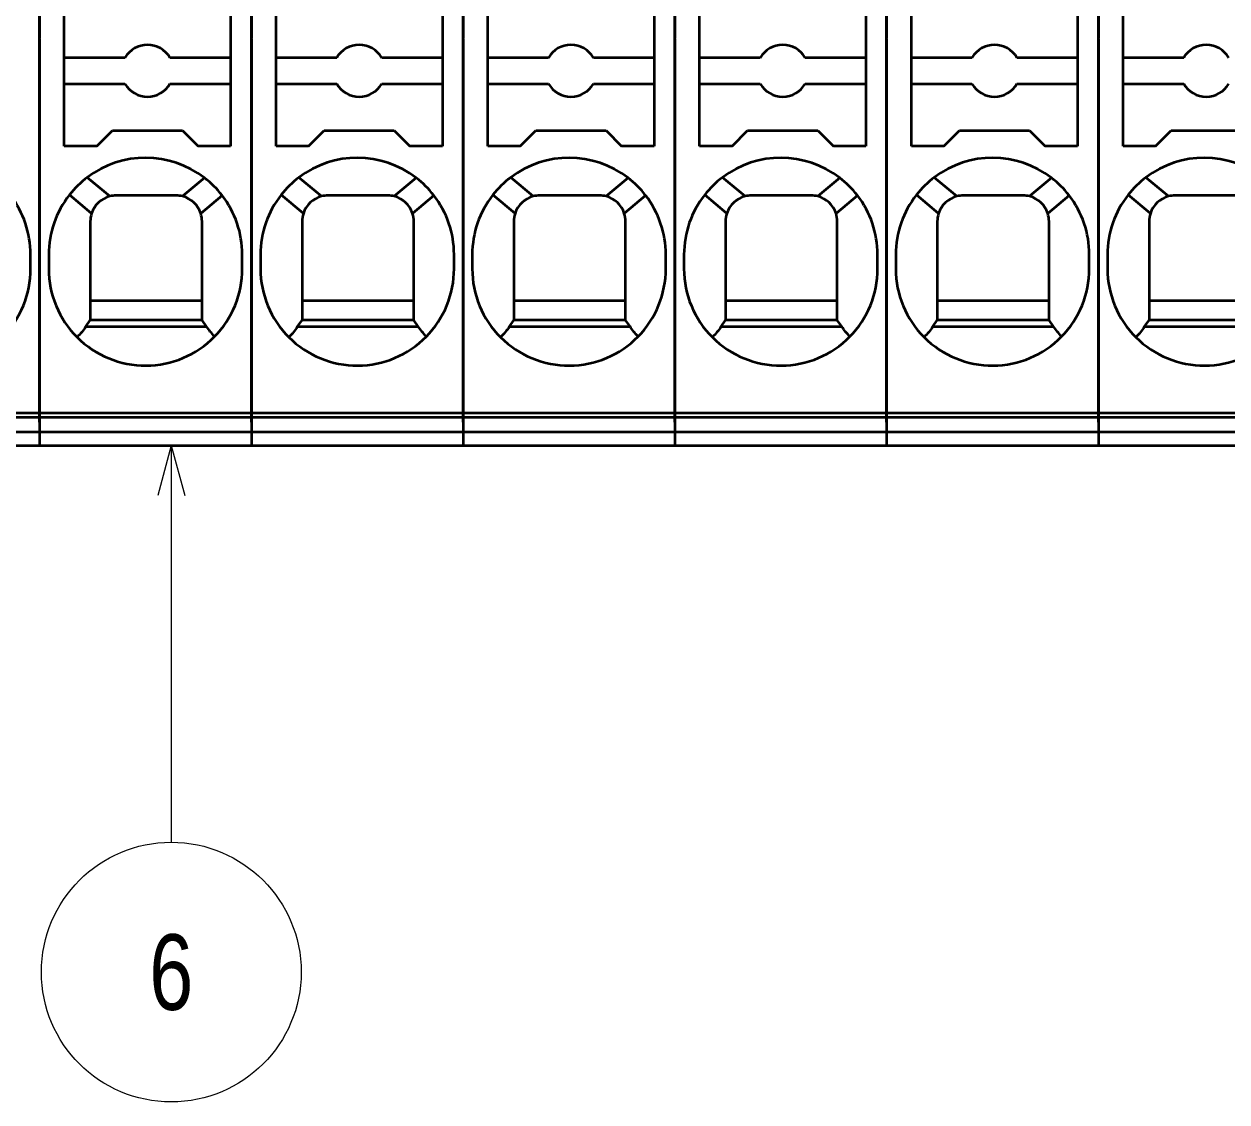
# Model space of a CAD drawing. Header units: millimetres. Extents: x 7 to 587, y 2 to 418.
# Drawn here: x 402.6 to 448.9, y 185 to 226.5 of the extents above; entities that cross this region are included whole.
import ezdxf
from ezdxf.enums import TextEntityAlignment as Align

# ---------------------------------------------------------------- set-up
doc = ezdxf.new("R2010")
doc.units = ezdxf.units.MM
doc.layers.add('GR1_01', color=7, linetype='Continuous')
doc.layers.add('GR1_15', color=7, linetype='Continuous')
doc.styles.add('HG丸ｺﾞｼｯｸM-PRO', font='')
doc.styles.get('HG丸ｺﾞｼｯｸM-PRO').set_extended_font_data('HG丸ｺﾞｼｯｸM-PRO')

# ---------------------------------------------------------------- blocks, each defined once
blk = doc.blocks.new('BLKF126')
at = {"layer": 'GR1_01', "color": 3, "linetype": 'Continuous', "lineweight": 35}
for p, q in [((443.95, 225.952), (443.95, 230.582)), ((444.9, 225.2), (444.9, 227.4)), ((443.95, 225.928), (443.95, 225.952)), ((443.95, 224.4), (443.95, 225.928)), ((447.234, 225.2), (444.9, 225.2)), ((444.9, 224.2), (444.9, 225.2)), ((443.95, 224.1), (443.95, 224.4)), ((443.95, 222.8), (443.95, 224.1)), ((444.9, 224.2), (447.234, 224.2)), ((444.9, 221.8), (444.9, 224.2)), ((443.95, 211.532), (443.95, 222.8)), ((446.15, 221.8), (446.75, 222.4)), ((446.75, 222.4), (449.45, 222.4)), ((446.15, 221.8), (444.9, 221.8)), ((446.651, 219.868), (445.781, 220.598)), ((445.949, 219.21), (445.096, 219.926)), ((449.2, 219.9), (446.9, 219.9)), ((445.9, 218.9), (445.9, 215.85)), ((444.3, 217.625), (444.3, 217.076)), ((445.9, 215.85), (445.9, 215.1)), ((450.2, 215.85), (445.9, 215.85)), ((445.728, 214.85), (445.9, 215.1)), ((445.728, 214.85), (450.372, 214.85)), ((450.2, 215.1), (445.9, 215.1)), ((443.95, 211.532), (452.1, 211.532)), ((443.95, 211.363), (443.95, 211.532)), ((443.95, 211.363), (452.1, 211.363)), ((443.95, 211.175), (443.95, 211.363)), ((443.95, 211.175), (443.95, 210.801)), ((443.95, 210.801), (443.95, 210.275)), ((443.95, 210.801), (452.1, 210.801)), ((443.95, 210.275), (452.1, 210.275))]:
    blk.add_line(p, q, dxfattribs=at)
for centre, radius, start, end in [((448.1, 224.7), 1, 30, 150), ((448.1, 224.7), 1, 210, 330), ((448.025, 217.625), 3.725, 52.4492, 127.044), ((448.025, 217.625), 3.725, 127.044, 141.8415), ((448.025, 217.625), 3.725, 141.8415, 180), ((446.9, 218.9), 1, 104.4381, 161.9174), ((446.9, 218.9), 1, 90, 104.4381), ((446.9, 218.9), 1, 161.9174, 180), ((448.025, 217.076), 3.725, 180, 224.9968), ((448.025, 217.076), 3.725, 224.9968, 315.555)]:
    blk.add_arc(centre, radius, start, end, dxfattribs=at)
blk.add_open_spline([(445.728, 214.85), (445.677, 214.779), (445.573, 214.636), (445.452, 214.507), (445.391, 214.442)], degree=3, knots=[0, 0, 0, 0, 0.2629101, 0.529613, 0.529613, 0.529613, 0.529613], dxfattribs=at)
blk = doc.blocks.new('BLKF127')
at = {"layer": 'GR1_01', "color": 3, "linetype": 'Continuous', "lineweight": 35}
for p, q in [((435.8, 225.952), (435.8, 230.582)), ((443.95, 230.582), (443.95, 225.952)), ((436.75, 225.2), (436.75, 227.4)), ((443.15, 227.4), (443.15, 225.2)), ((435.8, 225.928), (435.8, 225.952)), ((443.95, 225.928), (443.95, 225.952)), ((435.8, 224.4), (435.8, 225.928)), ((443.95, 225.928), (443.95, 212.075)), ((439.084, 225.2), (436.75, 225.2)), ((436.75, 224.2), (436.75, 225.2)), ((443.15, 225.2), (440.816, 225.2)), ((443.15, 225.2), (443.15, 224.2)), ((435.8, 224.1), (435.8, 224.4)), ((435.8, 222.8), (435.8, 224.1)), ((436.75, 224.2), (439.084, 224.2)), ((436.75, 221.8), (436.75, 224.2)), ((440.816, 224.2), (443.15, 224.2)), ((443.15, 224.2), (443.15, 221.8)), ((435.8, 211.532), (435.8, 222.8)), ((438, 221.8), (438.6, 222.4)), ((438.6, 222.4), (441.3, 222.4)), ((441.3, 222.4), (441.9, 221.8)), ((438, 221.8), (436.75, 221.8)), ((443.15, 221.8), (441.9, 221.8)), ((438.501, 219.868), (437.631, 220.598)), ((442.145, 220.578), (441.299, 219.868)), ((437.799, 219.21), (436.946, 219.926)), ((441.05, 219.9), (438.75, 219.9)), ((442.824, 219.901), (442.001, 219.21)), ((437.75, 218.9), (437.75, 215.85)), ((442.05, 215.85), (442.05, 218.9)), ((436.15, 217.625), (436.15, 217.076)), ((443.6, 217.076), (443.6, 217.625)), ((437.75, 215.85), (437.75, 215.1)), ((442.05, 215.85), (437.75, 215.85)), ((442.05, 215.1), (442.05, 215.85)), ((437.578, 214.85), (437.75, 215.1)), ((437.578, 214.85), (442.222, 214.85)), ((442.05, 215.1), (437.75, 215.1)), ((442.222, 214.85), (442.05, 215.1)), ((443.95, 212.075), (443.95, 211.532)), ((435.8, 211.532), (443.95, 211.532)), ((435.8, 211.363), (435.8, 211.532)), ((435.8, 211.363), (443.95, 211.363)), ((435.8, 211.175), (435.8, 211.363)), ((435.8, 211.175), (435.8, 210.801)), ((443.95, 211.532), (443.95, 211.363)), ((443.95, 211.363), (443.95, 210.801)), ((435.8, 210.801), (435.8, 210.275)), ((435.8, 210.801), (443.95, 210.801)), ((443.95, 210.801), (443.95, 210.275)), ((435.8, 210.275), (443.95, 210.275))]:
    blk.add_line(p, q, dxfattribs=at)
for centre, radius, start, end in [((439.95, 224.7), 1, 30, 150), ((439.95, 224.7), 1, 210, 330), ((439.875, 217.625), 3.725, 52.4492, 127.044), ((439.875, 217.625), 3.725, 127.044, 141.8415), ((439.875, 217.625), 3.725, 37.6639, 52.4492), ((439.875, 217.625), 3.725, 141.8415, 180), ((438.75, 218.9), 1, 104.4381, 161.9174), ((438.75, 218.9), 1, 90, 104.4381), ((441.05, 218.9), 1, 75.5619, 90), ((441.05, 218.9), 1, 18.0826, 75.5619), ((439.875, 217.625), 3.725, 0, 37.6639), ((438.75, 218.9), 1, 161.9174, 180), ((441.05, 218.9), 1, 0, 18.0826), ((439.875, 217.076), 3.725, 180, 224.9968), ((439.875, 217.076), 3.725, 315.555, 0), ((439.875, 217.076), 3.725, 224.9968, 315.555)]:
    blk.add_arc(centre, radius, start, end, dxfattribs=at)
for points, knots in [([(437.578, 214.85), (437.527, 214.779), (437.423, 214.636), (437.302, 214.507), (437.241, 214.442)], [0, 0, 0, 0, 0.2629101, 0.529613, 0.529613, 0.529613, 0.529613]), ([(442.534, 214.468), (442.478, 214.529), (442.366, 214.65), (442.27, 214.784), (442.222, 214.85)], [0, 0, 0, 0, 0.2487034, 0.4941094, 0.4941094, 0.4941094, 0.4941094])]:
    blk.add_open_spline(points, degree=3, knots=knots, dxfattribs=at)
blk = doc.blocks.new('BLKF128')
at = {"layer": 'GR1_01', "color": 3, "linetype": 'Continuous', "lineweight": 35}
for p, q in [((427.65, 225.952), (427.65, 230.582)), ((435.8, 230.582), (435.8, 225.952)), ((428.6, 225.2), (428.6, 227.4)), ((435, 227.4), (435, 225.2)), ((427.65, 225.928), (427.65, 225.952)), ((435.8, 225.928), (435.8, 225.952)), ((427.65, 224.4), (427.65, 225.928)), ((435.8, 225.928), (435.8, 212.075)), ((430.934, 225.2), (428.6, 225.2)), ((428.6, 224.2), (428.6, 225.2)), ((435, 225.2), (432.666, 225.2)), ((435, 225.2), (435, 224.2)), ((427.65, 224.1), (427.65, 224.4)), ((427.65, 222.8), (427.65, 224.1)), ((428.6, 224.2), (430.934, 224.2)), ((428.6, 221.8), (428.6, 224.2)), ((432.666, 224.2), (435, 224.2)), ((435, 224.2), (435, 221.8)), ((427.65, 211.532), (427.65, 222.8)), ((429.85, 221.8), (430.45, 222.4)), ((430.45, 222.4), (433.15, 222.4)), ((433.15, 222.4), (433.75, 221.8)), ((429.85, 221.8), (428.6, 221.8)), ((435, 221.8), (433.75, 221.8)), ((430.351, 219.868), (429.481, 220.598)), ((433.995, 220.578), (433.149, 219.868)), ((429.649, 219.21), (428.796, 219.926)), ((432.9, 219.9), (430.6, 219.9)), ((434.674, 219.901), (433.851, 219.21)), ((429.6, 218.9), (429.6, 215.85)), ((433.9, 215.85), (433.9, 218.9)), ((428, 217.625), (428, 217.076)), ((435.45, 217.076), (435.45, 217.625)), ((429.6, 215.85), (429.6, 215.1)), ((433.9, 215.85), (429.6, 215.85)), ((433.9, 215.1), (433.9, 215.85)), ((429.428, 214.85), (429.6, 215.1)), ((429.428, 214.85), (434.072, 214.85)), ((433.9, 215.1), (429.6, 215.1)), ((434.072, 214.85), (433.9, 215.1)), ((435.8, 212.075), (435.8, 211.532)), ((427.65, 211.532), (435.8, 211.532)), ((427.65, 211.363), (427.65, 211.532)), ((427.65, 211.363), (435.8, 211.363)), ((427.65, 211.175), (427.65, 211.363)), ((427.65, 211.175), (427.65, 210.801)), ((435.8, 211.532), (435.8, 211.363)), ((435.8, 211.363), (435.8, 210.801)), ((427.65, 210.801), (427.65, 210.275)), ((427.65, 210.801), (435.8, 210.801)), ((435.8, 210.801), (435.8, 210.275)), ((427.65, 210.275), (435.8, 210.275))]:
    blk.add_line(p, q, dxfattribs=at)
for centre, radius, start, end in [((431.8, 224.7), 1, 30, 150), ((431.8, 224.7), 1, 210, 330), ((431.725, 217.625), 3.725, 52.4492, 127.044), ((431.725, 217.625), 3.725, 127.044, 141.8415), ((431.725, 217.625), 3.725, 37.6639, 52.4492), ((431.725, 217.625), 3.725, 141.8415, 180), ((430.6, 218.9), 1, 104.4381, 161.9174), ((430.6, 218.9), 1, 90, 104.4381), ((432.9, 218.9), 1, 75.5619, 90), ((432.9, 218.9), 1, 18.0826, 75.5619), ((431.725, 217.625), 3.725, 0, 37.6639), ((430.6, 218.9), 1, 161.9174, 180), ((432.9, 218.9), 1, 0, 18.0826), ((431.725, 217.076), 3.725, 180, 224.9968), ((431.725, 217.076), 3.725, 315.555, 0), ((431.725, 217.076), 3.725, 224.9968, 315.555)]:
    blk.add_arc(centre, radius, start, end, dxfattribs=at)
for points, knots in [([(429.428, 214.85), (429.377, 214.779), (429.273, 214.636), (429.152, 214.507), (429.091, 214.442)], [0, 0, 0, 0, 0.2629101, 0.529613, 0.529613, 0.529613, 0.529613]), ([(434.384, 214.468), (434.328, 214.529), (434.216, 214.65), (434.12, 214.784), (434.072, 214.85)], [0, 0, 0, 0, 0.2487034, 0.4941094, 0.4941094, 0.4941094, 0.4941094])]:
    blk.add_open_spline(points, degree=3, knots=knots, dxfattribs=at)
blk = doc.blocks.new('BLKF129')
at = {"layer": 'GR1_01', "color": 3, "linetype": 'Continuous', "lineweight": 35}
for p, q in [((419.5, 225.952), (419.5, 230.582)), ((427.65, 230.582), (427.65, 225.952)), ((420.45, 225.2), (420.45, 227.4)), ((426.85, 227.4), (426.85, 225.2)), ((419.5, 225.928), (419.5, 225.952)), ((427.65, 225.928), (427.65, 225.952)), ((419.5, 224.4), (419.5, 225.928)), ((427.65, 225.928), (427.65, 212.075)), ((422.784, 225.2), (420.45, 225.2)), ((420.45, 224.2), (420.45, 225.2)), ((426.85, 225.2), (424.516, 225.2)), ((426.85, 225.2), (426.85, 224.2)), ((419.5, 224.1), (419.5, 224.4)), ((419.5, 222.8), (419.5, 224.1)), ((420.45, 224.2), (422.784, 224.2)), ((420.45, 221.8), (420.45, 224.2)), ((424.516, 224.2), (426.85, 224.2)), ((426.85, 224.2), (426.85, 221.8)), ((419.5, 211.532), (419.5, 222.8)), ((421.7, 221.8), (422.3, 222.4)), ((422.3, 222.4), (425, 222.4)), ((425, 222.4), (425.6, 221.8)), ((421.7, 221.8), (420.45, 221.8)), ((426.85, 221.8), (425.6, 221.8)), ((422.201, 219.868), (421.331, 220.598)), ((425.845, 220.578), (424.999, 219.868)), ((421.499, 219.21), (420.646, 219.926)), ((424.75, 219.9), (422.45, 219.9)), ((426.524, 219.901), (425.701, 219.21)), ((421.45, 218.9), (421.45, 215.85)), ((425.75, 215.85), (425.75, 218.9)), ((419.85, 217.625), (419.85, 217.076)), ((427.3, 217.076), (427.3, 217.625)), ((421.45, 215.85), (421.45, 215.1)), ((425.75, 215.85), (421.45, 215.85)), ((425.75, 215.1), (425.75, 215.85)), ((421.278, 214.85), (421.45, 215.1)), ((421.278, 214.85), (425.922, 214.85)), ((425.75, 215.1), (421.45, 215.1)), ((425.922, 214.85), (425.75, 215.1)), ((427.65, 212.075), (427.65, 211.532)), ((419.5, 211.532), (427.65, 211.532)), ((419.5, 211.363), (419.5, 211.532)), ((419.5, 211.363), (427.65, 211.363)), ((419.5, 211.175), (419.5, 211.363)), ((419.5, 211.175), (419.5, 210.801)), ((427.65, 211.532), (427.65, 211.363)), ((427.65, 211.363), (427.65, 210.801)), ((419.5, 210.801), (419.5, 210.275)), ((419.5, 210.801), (427.65, 210.801)), ((427.65, 210.801), (427.65, 210.275)), ((419.5, 210.275), (427.65, 210.275))]:
    blk.add_line(p, q, dxfattribs=at)
for centre, radius, start, end in [((423.65, 224.7), 1, 30, 150), ((423.65, 224.7), 1, 210, 330), ((423.575, 217.625), 3.725, 52.4492, 127.044), ((423.575, 217.625), 3.725, 127.044, 141.8415), ((423.575, 217.625), 3.725, 37.6639, 52.4492), ((423.575, 217.625), 3.725, 141.8415, 180), ((422.45, 218.9), 1, 104.4381, 161.9174), ((422.45, 218.9), 1, 90, 104.4381), ((424.75, 218.9), 1, 75.5619, 90), ((424.75, 218.9), 1, 18.0826, 75.5619), ((423.575, 217.625), 3.725, 0, 37.6639), ((422.45, 218.9), 1, 161.9174, 180), ((424.75, 218.9), 1, 0, 18.0826), ((423.575, 217.076), 3.725, 180, 224.9968), ((423.575, 217.076), 3.725, 315.555, 0), ((423.575, 217.076), 3.725, 224.9968, 315.555)]:
    blk.add_arc(centre, radius, start, end, dxfattribs=at)
for points, knots in [([(421.278, 214.85), (421.227, 214.779), (421.123, 214.636), (421.002, 214.507), (420.941, 214.442)], [0, 0, 0, 0, 0.2629101, 0.529613, 0.529613, 0.529613, 0.529613]), ([(426.234, 214.468), (426.178, 214.529), (426.066, 214.65), (425.97, 214.784), (425.922, 214.85)], [0, 0, 0, 0, 0.2487034, 0.4941094, 0.4941094, 0.4941094, 0.4941094])]:
    blk.add_open_spline(points, degree=3, knots=knots, dxfattribs=at)
blk = doc.blocks.new('BLKF130')
at = {"layer": 'GR1_01', "color": 3, "linetype": 'Continuous', "lineweight": 35}
for p, q in [((411.35, 225.952), (411.35, 230.582)), ((419.5, 230.582), (419.5, 225.952)), ((412.3, 225.2), (412.3, 227.4)), ((418.7, 227.4), (418.7, 225.2)), ((411.35, 225.928), (411.35, 225.952)), ((419.5, 225.928), (419.5, 225.952)), ((411.35, 224.4), (411.35, 225.928)), ((419.5, 225.928), (419.5, 212.075)), ((414.634, 225.2), (412.3, 225.2)), ((412.3, 224.2), (412.3, 225.2)), ((418.7, 225.2), (416.366, 225.2)), ((418.7, 225.2), (418.7, 224.2)), ((411.35, 224.1), (411.35, 224.4)), ((411.35, 222.8), (411.35, 224.1)), ((412.3, 224.2), (414.634, 224.2)), ((412.3, 221.8), (412.3, 224.2)), ((416.366, 224.2), (418.7, 224.2)), ((418.7, 224.2), (418.7, 221.8)), ((411.35, 211.532), (411.35, 222.8)), ((413.55, 221.8), (414.15, 222.4)), ((414.15, 222.4), (416.85, 222.4)), ((416.85, 222.4), (417.45, 221.8)), ((413.55, 221.8), (412.3, 221.8)), ((418.7, 221.8), (417.45, 221.8)), ((414.051, 219.868), (413.181, 220.598)), ((417.695, 220.578), (416.849, 219.868)), ((413.349, 219.21), (412.496, 219.926)), ((416.6, 219.9), (414.3, 219.9)), ((418.374, 219.901), (417.551, 219.21)), ((413.3, 218.9), (413.3, 215.85)), ((417.6, 215.85), (417.6, 218.9)), ((411.7, 217.625), (411.7, 217.076)), ((419.15, 217.076), (419.15, 217.625)), ((413.3, 215.85), (413.3, 215.1)), ((417.6, 215.85), (413.3, 215.85)), ((417.6, 215.1), (417.6, 215.85)), ((413.128, 214.85), (413.3, 215.1)), ((413.128, 214.85), (417.772, 214.85)), ((417.6, 215.1), (413.3, 215.1)), ((417.772, 214.85), (417.6, 215.1)), ((419.5, 212.075), (419.5, 211.532)), ((411.35, 211.532), (419.5, 211.532)), ((411.35, 211.363), (411.35, 211.532)), ((411.35, 211.363), (419.5, 211.363)), ((411.35, 211.175), (411.35, 211.363)), ((411.35, 211.175), (411.35, 210.801)), ((419.5, 211.532), (419.5, 211.363)), ((419.5, 211.363), (419.5, 210.801)), ((411.35, 210.801), (411.35, 210.275)), ((411.35, 210.801), (419.5, 210.801)), ((419.5, 210.801), (419.5, 210.275)), ((411.35, 210.275), (419.5, 210.275))]:
    blk.add_line(p, q, dxfattribs=at)
for centre, radius, start, end in [((415.5, 224.7), 1, 30, 150), ((415.5, 224.7), 1, 210, 330), ((415.425, 217.625), 3.725, 52.4492, 127.044), ((415.425, 217.625), 3.725, 127.044, 141.8415), ((415.425, 217.625), 3.725, 37.6639, 52.4492), ((415.425, 217.625), 3.725, 141.8415, 180), ((414.3, 218.9), 1, 104.4381, 161.9174), ((414.3, 218.9), 1, 90, 104.4381), ((416.6, 218.9), 1, 75.5619, 90), ((416.6, 218.9), 1, 18.0826, 75.5619), ((415.425, 217.625), 3.725, 0, 37.6639), ((414.3, 218.9), 1, 161.9174, 180), ((416.6, 218.9), 1, 0, 18.0826), ((415.425, 217.076), 3.725, 180, 224.9968), ((415.425, 217.076), 3.725, 315.555, 0), ((415.425, 217.076), 3.725, 224.9968, 315.555)]:
    blk.add_arc(centre, radius, start, end, dxfattribs=at)
for points, knots in [([(413.128, 214.85), (413.077, 214.779), (412.973, 214.636), (412.852, 214.507), (412.791, 214.442)], [0, 0, 0, 0, 0.2629101, 0.529613, 0.529613, 0.529613, 0.529613]), ([(418.084, 214.468), (418.028, 214.529), (417.916, 214.65), (417.82, 214.784), (417.772, 214.85)], [0, 0, 0, 0, 0.2487034, 0.4941094, 0.4941094, 0.4941094, 0.4941094])]:
    blk.add_open_spline(points, degree=3, knots=knots, dxfattribs=at)
blk = doc.blocks.new('BLKF132')
at = {"layer": 'GR1_01', "color": 3, "linetype": 'Continuous', "lineweight": 35}
for p, q in [((403.2, 225.952), (403.2, 230.582)), ((411.35, 230.582), (411.35, 225.952)), ((404.15, 225.2), (404.15, 227.4)), ((410.55, 227.4), (410.55, 225.2)), ((403.2, 225.928), (403.2, 225.952)), ((411.35, 225.928), (411.35, 225.952)), ((403.2, 224.4), (403.2, 225.928)), ((411.35, 225.928), (411.35, 212.075)), ((406.484, 225.2), (404.15, 225.2)), ((404.15, 224.2), (404.15, 225.2)), ((410.55, 225.2), (408.216, 225.2)), ((410.55, 225.2), (410.55, 224.2)), ((403.2, 224.1), (403.2, 224.4)), ((403.2, 222.8), (403.2, 224.1)), ((404.15, 224.2), (406.484, 224.2)), ((404.15, 221.8), (404.15, 224.2)), ((408.216, 224.2), (410.55, 224.2)), ((410.55, 224.2), (410.55, 221.8)), ((403.2, 211.532), (403.2, 222.8)), ((405.4, 221.8), (406, 222.4)), ((406, 222.4), (408.7, 222.4)), ((408.7, 222.4), (409.3, 221.8)), ((405.4, 221.8), (404.15, 221.8)), ((410.55, 221.8), (409.3, 221.8)), ((405.901, 219.868), (405.031, 220.598)), ((409.545, 220.578), (408.699, 219.868)), ((405.199, 219.21), (404.346, 219.926)), ((408.45, 219.9), (406.15, 219.9)), ((410.224, 219.901), (409.401, 219.21)), ((405.15, 218.9), (405.15, 215.85)), ((409.45, 215.85), (409.45, 218.9)), ((403.55, 217.625), (403.55, 217.076)), ((411, 217.076), (411, 217.625)), ((405.15, 215.85), (405.15, 215.1)), ((409.45, 215.85), (405.15, 215.85)), ((409.45, 215.1), (409.45, 215.85)), ((404.978, 214.85), (405.15, 215.1)), ((404.978, 214.85), (409.622, 214.85)), ((409.45, 215.1), (405.15, 215.1)), ((409.622, 214.85), (409.45, 215.1)), ((411.35, 212.075), (411.35, 211.532)), ((403.2, 211.532), (411.35, 211.532)), ((403.2, 211.363), (403.2, 211.532)), ((403.2, 211.363), (411.35, 211.363)), ((403.2, 211.175), (403.2, 211.363)), ((403.2, 211.175), (403.2, 210.801)), ((411.35, 211.532), (411.35, 211.363)), ((411.35, 211.363), (411.35, 210.801)), ((403.2, 210.801), (403.2, 210.275)), ((403.2, 210.801), (411.35, 210.801)), ((411.35, 210.801), (411.35, 210.275)), ((403.2, 210.275), (411.35, 210.275))]:
    blk.add_line(p, q, dxfattribs=at)
for centre, radius, start, end in [((407.35, 224.7), 1, 30, 150), ((407.35, 224.7), 1, 210, 330), ((407.275, 217.625), 3.725, 52.4492, 127.044), ((407.275, 217.625), 3.725, 127.044, 141.8415), ((407.275, 217.625), 3.725, 37.6639, 52.4492), ((407.275, 217.625), 3.725, 141.8415, 180), ((406.15, 218.9), 1, 104.4381, 161.9174), ((406.15, 218.9), 1, 90, 104.4381), ((408.45, 218.9), 1, 75.5619, 90), ((408.45, 218.9), 1, 18.0826, 75.5619), ((407.275, 217.625), 3.725, 0, 37.6639), ((406.15, 218.9), 1, 161.9174, 180), ((408.45, 218.9), 1, 0, 18.0826), ((407.275, 217.076), 3.725, 180, 224.9968), ((407.275, 217.076), 3.725, 315.555, 0), ((407.275, 217.076), 3.725, 224.9968, 315.555)]:
    blk.add_arc(centre, radius, start, end, dxfattribs=at)
for points, knots in [([(404.978, 214.85), (404.927, 214.779), (404.823, 214.636), (404.702, 214.507), (404.641, 214.442)], [0, 0, 0, 0, 0.2629101, 0.529613, 0.529613, 0.529613, 0.529613]), ([(409.934, 214.468), (409.878, 214.529), (409.766, 214.65), (409.67, 214.784), (409.622, 214.85)], [0, 0, 0, 0, 0.2487034, 0.4941094, 0.4941094, 0.4941094, 0.4941094])]:
    blk.add_open_spline(points, degree=3, knots=knots, dxfattribs=at)
blk = doc.blocks.new('BLKF133')
at = {"layer": 'GR1_01', "color": 3, "linetype": 'Continuous', "lineweight": 35}
for p, q in [((403.2, 230.582), (403.2, 225.952)), ((403.2, 225.928), (403.2, 225.952)), ((403.2, 225.928), (403.2, 212.075)), ((402.85, 217.076), (402.85, 217.625)), ((403.2, 212.075), (403.2, 211.532)), ((395.05, 211.532), (403.2, 211.532)), ((395.05, 211.363), (403.2, 211.363)), ((403.2, 211.532), (403.2, 211.363)), ((403.2, 211.363), (403.2, 210.801)), ((395.05, 210.801), (403.2, 210.801)), ((403.2, 210.801), (403.2, 210.275)), ((395.05, 210.275), (403.2, 210.275))]:
    blk.add_line(p, q, dxfattribs=at)
for centre, start, end in [((399.125, 217.625), 0, 37.6639), ((399.125, 217.076), 315.555, 0)]:
    blk.add_arc(centre, 3.725, start, end, dxfattribs=at)
blk = doc.blocks.new('BLKF063')
at = {"layer": 'GR1_01', "color": 3, "linetype": 'Continuous', "lineweight": 35}
for name in ['BLKF133', 'BLKF132', 'BLKF130', 'BLKF129', 'BLKF128', 'BLKF127', 'BLKF126']:
    blk.add_blockref(name, (0, 0), dxfattribs=at)
blk = doc.blocks.new('FXTIP_ARROW_S')
at = {"color": 0, "linetype": 'Continuous', "lineweight": -2}
for q in [(-0.966, 0.259), (-1, 0), (-0.966, -0.259)]:
    blk.add_line((0, 0), q, dxfattribs=at)

msp = doc.modelspace()

# ---------------------------------------------------------------- linework, layer by layer
at = {"layer": 'GR1_15', "color": 4, "linetype": 'Continuous', "lineweight": 13}
msp.add_line((408.266, 210.275), (408.266, 195), dxfattribs=at)
msp.add_circle((408.266, 190), 5, dxfattribs=at)

# ---------------------------------------------------------------- block references
at = {"layer": 'GR1_01', "color": 3, "linetype": 'Continuous', "lineweight": 35}
msp.add_blockref('BLKF063', (0, 0), dxfattribs=at)
at = {"layer": 'GR1_15', "color": 4, "linetype": 'Continuous', "lineweight": 13, "xscale": 2, "yscale": 2, "rotation": 90}
msp.add_blockref('FXTIP_ARROW_S', (408.266, 210.275), dxfattribs=at)

# ---------------------------------------------------------------- texts
at = {"layer": 'GR1_15', "color": 3, "linetype": 'Continuous', "lineweight": 35, "style": 'HG丸ｺﾞｼｯｸM-PRO', "width": 0.784542}
msp.add_text('6', height=2.909, rotation=0, dxfattribs=at).set_placement((408.266, 190), align=Align.MIDDLE_CENTER)

doc.saveas('drawing.dxf')
